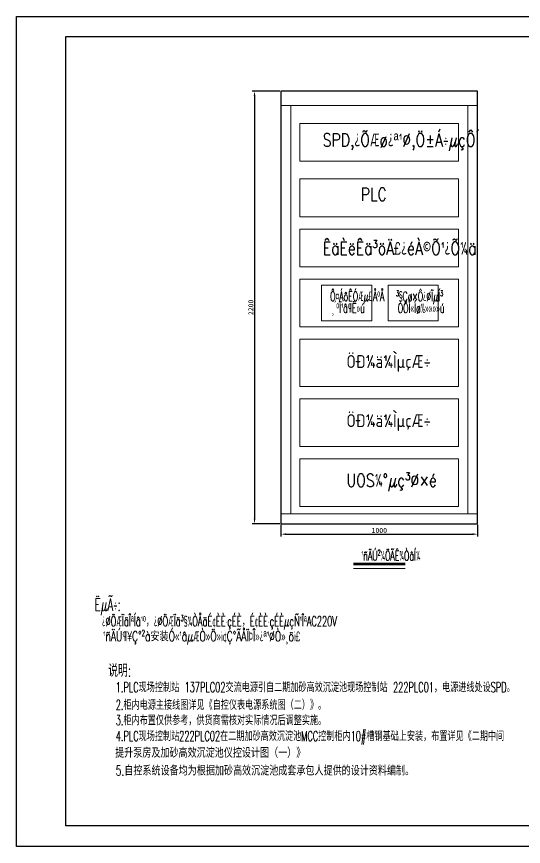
# Model space of a CAD drawing. Header units: millimetres. Extents: x 201 to 11482, y -7821 to 251.
# Drawn here: x 1871.8 to 2128.4, y -6997.6 to -6577.6 of the extents above; entities that cross this region are included whole.
import ezdxf

# ---------------------------------------------------------------- set-up
doc = ezdxf.new("R2010")
doc.units = ezdxf.units.MM
doc.layers.add('LINE_THIN', color=2, linetype='Continuous')
doc.styles.add('HZ', font='txt', dxfattribs={"width": 0.67, "bigfont": 'hztxt'})
doc.dimstyles.new('ISO-25', dxfattribs={"dimtxt": 2.5, "dimasz": 2.5, "dimexe": 1.25, "dimexo": 0.625, "dimtad": 1, "dimtxsty": 'Standard', "dimcen": 2.5, "dimadec": 0, "dimazin": 0, "dimtfac": 1, "dimtmove": 0, "dimatfit": 3, "dimfxl": 1, "dimarcsym": 0})

# ---------------------------------------------------------------- blocks, each defined once
blk = doc.blocks.new('*D22')
at = {"color": 0, "lineweight": -2}
for p, q in [((2005.66, -6834.96), (2005.66, -6840.86)), ((2105.23, -6834.96), (2105.23, -6840.86)), ((2008.16, -6839.61), (2102.73, -6839.61))]:
    blk.add_line(p, q, dxfattribs=at)
at = {"color": 0}
for points in [[(2008.16, -6839.19), (2008.16, -6840.02), (2005.66, -6839.61)], [(2102.73, -6840.02), (2102.73, -6839.19), (2105.23, -6839.61)]]:
    blk.add_solid(points, dxfattribs=at)
at = {"layer": 'Defpoints', "color": 0}
for p in [(2005.66, -6834.33), (2105.23, -6834.33), (2105.23, -6839.61)]:
    blk.add_point(p, dxfattribs=at)
at = {"color": 0, "insert": (2055.45, -6837.73), "char_height": 2.5, "attachment_point": 5}
blk.add_mtext('1000', dxfattribs=at)
blk = doc.blocks.new('*D23')
at = {"color": 0, "lineweight": -2}
for p, q in [((2005.04, -6615.32), (1991.02, -6615.32)), ((1992.27, -6617.82), (1992.27, -6831.83)), ((2005.04, -6834.33), (1991.02, -6834.33))]:
    blk.add_line(p, q, dxfattribs=at)
at = {"color": 0}
for points in [[(1992.69, -6617.82), (1991.86, -6617.82), (1992.27, -6615.32)], [(1991.86, -6831.83), (1992.69, -6831.83), (1992.27, -6834.33)]]:
    blk.add_solid(points, dxfattribs=at)
at = {"layer": 'Defpoints', "color": 0}
for p in [(2005.66, -6615.32), (1992.27, -6834.33), (2005.66, -6834.33)]:
    blk.add_point(p, dxfattribs=at)
at = {"color": 0, "insert": (1990.4, -6724.83), "char_height": 2.5, "attachment_point": 5, "rotation": 90}
blk.add_mtext('2200', dxfattribs=at)

msp = doc.modelspace()

# ---------------------------------------------------------------- linework, layer by layer
for p, q in [((1896.797, -6987.188), (1896.797, -6587.644)), ((1896.797, -6587.644), (2458.901, -6587.644)), ((2458.901, -6987.188), (1896.797, -6987.188))]:
    msp.add_line(p, q)
at = {"color": 0, "lineweight": 30}
msp.add_lwpolyline([(2105.232, -6615.319), (2005.664, -6615.319), (2005.664, -6834.331), (2105.232, -6834.331), (2105.232, -6615.319)], dxfattribs=at)
at = {"color": 0, "lineweight": 18}
for points in [[(2005.664, -6622.558), (2105.232, -6622.558)], [(2010.68, -6622.558), (2010.68, -6829.378), (2100.279, -6829.378), (2100.279, -6622.558)], [(2015.189, -6631.702), (2015.189, -6650.879), (2095.58, -6650.879), (2095.58, -6631.702), (2015.189, -6631.702)], [(2015.189, -6659.769), (2015.189, -6678.946), (2095.58, -6678.946), (2095.58, -6659.769), (2015.189, -6659.769)], [(2015.189, -6685.233), (2015.189, -6704.346), (2095.58, -6704.346), (2095.58, -6685.233), (2015.189, -6685.233)], [(2015.189, -6710.569), (2015.189, -6734.636), (2095.58, -6734.636), (2095.58, -6710.569), (2015.189, -6710.569)], [(2026.238, -6713.617), (2051.638, -6713.617), (2051.638, -6731.588), (2026.238, -6731.588), (2026.238, -6713.617)], [(2059.893, -6713.617), (2085.293, -6713.617), (2085.293, -6731.588), (2059.893, -6731.588), (2059.893, -6713.617)], [(2015.189, -6740.859), (2015.189, -6764.925), (2095.58, -6764.925), (2095.58, -6740.859), (2015.189, -6740.859)], [(2015.189, -6771.148), (2015.189, -6795.278), (2095.58, -6795.278), (2095.58, -6771.148), (2015.189, -6771.148)], [(2015.189, -6801.501), (2015.189, -6825.568), (2095.58, -6825.568), (2095.58, -6801.501), (2015.189, -6801.501)], [(2005.664, -6829.378), (2105.232, -6829.378)], [(2042.367, -6856.937), (2068.592, -6856.937)]]:
    msp.add_lwpolyline(points, dxfattribs=at)
at = {"color": 0, "lineweight": 53}
msp.add_lwpolyline([(2042.367, -6854.651), (2068.592, -6854.651)], dxfattribs=at)
at = {"layer": 'LINE_THIN'}
for p, q in [((1871.797, -6997.644), (1871.797, -6577.644)), ((1871.797, -6577.644), (2469.105, -6577.644)), ((2469.105, -6997.644), (1871.797, -6997.644))]:
    msp.add_line(p, q, dxfattribs=at)

# ---------------------------------------------------------------- texts
at = {"style": 'HZ'}
for s, height, width, p in [('SPD,¿ÕÆø¿ª¹Ø,Ö±Á÷µçÔ´', 6.5, 0.8, (2026.821, -6643.338)), ('PLC', 6.5, 0.8, (2046.071, -6670.891)), ('ÊäÈëÊä³öÄ£¿éÀ©Õ¹¿Õ¼ä', 6.5, 0.8, (2026.821, -6698.152)), ('Ô¤ÁôÊÓÆµÐÅºÅ', 4.8, 0.6, (2030.537, -6721.613)), ('³§Çø×Ô¿ØÏµÍ³', 4.8, 0.6, (2063.931, -6721.677)), ('¸´ºÏ¹â¶Ë»ú', 4.8, 0.6, (2031.371, -6727.582)), ('ÒÔÌ«Íø½»»»»ú', 4.8, 0.6, (2064.766, -6727.645)), ('ÖÐ¼ä¼ÌµçÆ÷', 6.5, 0.8, (2038.835, -6755.479)), ('ÖÐ¼ä¼ÌµçÆ÷', 6.5, 0.8, (2038.835, -6785.408)), ('UOS¼°µç³Ø×é', 6.5, 0.8, (2038.835, -6815.623)), ('¹ñÄÚ²¼ÖÃÊ¾ÒâÍ¼', 4.8, 0.6, (2046.31, -6852.918)), ('说明:', 6.336, 0.6, (1918.224, -6911.833)), ('1.PLC现场控制站 137PLC02交流电源引自二期加砂高效沉淀池现场控制站 222PLC01，电源进线处设SPD。', 5.0688, 0.6, (1921.994, -6919.583)), ('2.柜内电源主接线图详见《自控仪表电源系统图（二）》。', 5.0688, 0.6, (1921.994, -6928.532)), ('3.柜内布置仅供参考，供货商需核对实际情况后调整实施。', 5.0688, 0.6, (1921.994, -6936.295)), ('4.PLC现场控制站222PLC02在二期加砂高效沉淀池MCC控制柜内10#槽钢基础上安装，布置详见《二期中间', 5.0688, 0.6, (1921.994, -6944.304)), ('提升泵房及加砂高效沉淀池仪控设计图（一）》', 5.0688, 0.67, (1921.7, -6952.74)), ('5.自控系统设备均为根据加砂高效沉淀池成套承包人提供的设计资料编制。', 5.0688, 0.67, (1921.994, -6961.763))]:
    msp.add_text(s, height=height, dxfattribs=dict(at, width=width)).set_placement(p)
at = {"color": 1, "style": 'HZ'}
for s, height, width, p in [('ËµÃ÷:', 6.336, 0.6, (1911.316, -6878.482)), ('¿ØÖÆÏäÎªÍâ¹º，¿ØÖÆÏä³§¼ÒÅäÉ¢ÈÈ·çÉÈ，É¢ÈÈ·çÉÈµçÑ¹ÎªAC220V', 5.0688, 0.6, (1915.087, -6886.231)), ('¹ñÄÚ¶¥Ç°²à安装Ó«¹âµÆÒ»Ö»¡¢Ç°ÃÅÏÞÎ»¿ª¹ØÒ»¸ö¡£', 5.0688, 0.67, (1915.549, -6893.822))]:
    msp.add_text(s, height=height, dxfattribs=dict(at, width=width)).set_placement(p)

# ---------------------------------------------------------------- dimensions: what is measured, and where the dimension line sits
dim = msp.add_linear_dim(base=(1992.274, -6834.331), p1=(2005.664, -6615.319), p2=(2005.664, -6834.331), angle=90, text='2200', dimstyle='ISO-25')
dim.commit()
dim.dimension.update_dxf_attribs({"geometry": '*D23', "text_midpoint": (1990.399, -6724.825)})
dim = msp.add_linear_dim(base=(2105.232, -6839.605), p1=(2005.664, -6834.331), p2=(2105.232, -6834.331), text='1000', dimstyle='ISO-25')
dim.commit()
dim.dimension.update_dxf_attribs({"geometry": '*D22', "text_midpoint": (2055.448, -6837.73)})

doc.saveas('drawing.dxf')
